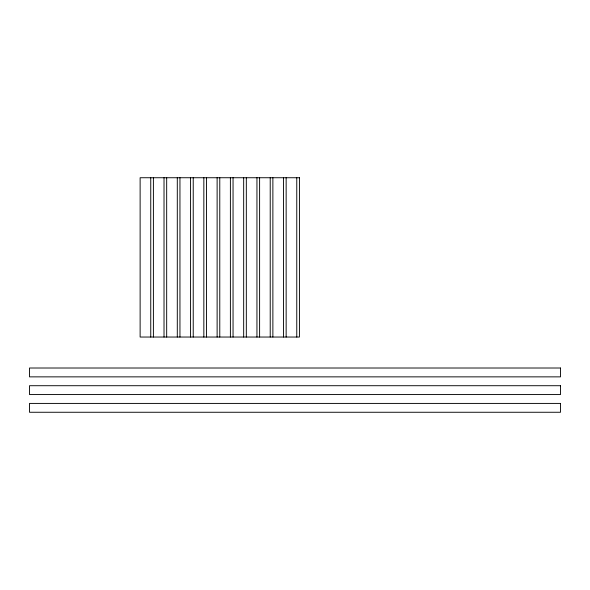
<?xml version="1.0" encoding="UTF-8"?>
<svg xmlns="http://www.w3.org/2000/svg" width="590" height="590" viewBox="0 0 590 590"><rect width="100%" height="100%" fill="white"/><g stroke="black" fill="none" stroke-linecap="round" stroke-linejoin="round"><path stroke-width="0.89" d="M296.77 177.738L296.77 337.038M286.15 177.738L286.15 337.038M283.495 177.738L283.495 337.038M272.875 177.738L272.875 337.038M270.22 177.738L270.22 337.038M259.6 177.738L259.6 337.038M256.945 177.738L256.945 337.038M246.325 177.738L246.325 337.038M243.67 177.738L243.67 337.038M233.05 177.738L233.05 337.038M230.395 177.738L230.395 337.038M219.775 177.738L219.775 337.038M217.12 177.738L217.12 337.038M206.5 177.738L206.5 337.038M203.845 177.738L203.845 337.038M193.225 177.738L193.225 337.038M190.57 177.738L190.57 337.038M179.95 177.738L179.95 337.038M177.295 177.738L177.295 337.038M166.675 177.738L166.675 337.038M164.02 177.738L164.02 337.038M153.4 177.738L153.4 337.038M150.745 177.738L150.745 337.038M299.425 177.738L140.125 177.738L140.125 337.038L299.425 337.038L299.425 177.738M560.5 368.013L29.5 368.013L29.5 376.863L560.5 376.863L560.5 368.013M560.5 385.713L29.5 385.713L29.5 394.562L560.5 394.562L560.5 385.713M560.5 403.413L29.5 403.413L29.5 412.263L560.5 412.263L560.5 403.413"/></g></svg>
